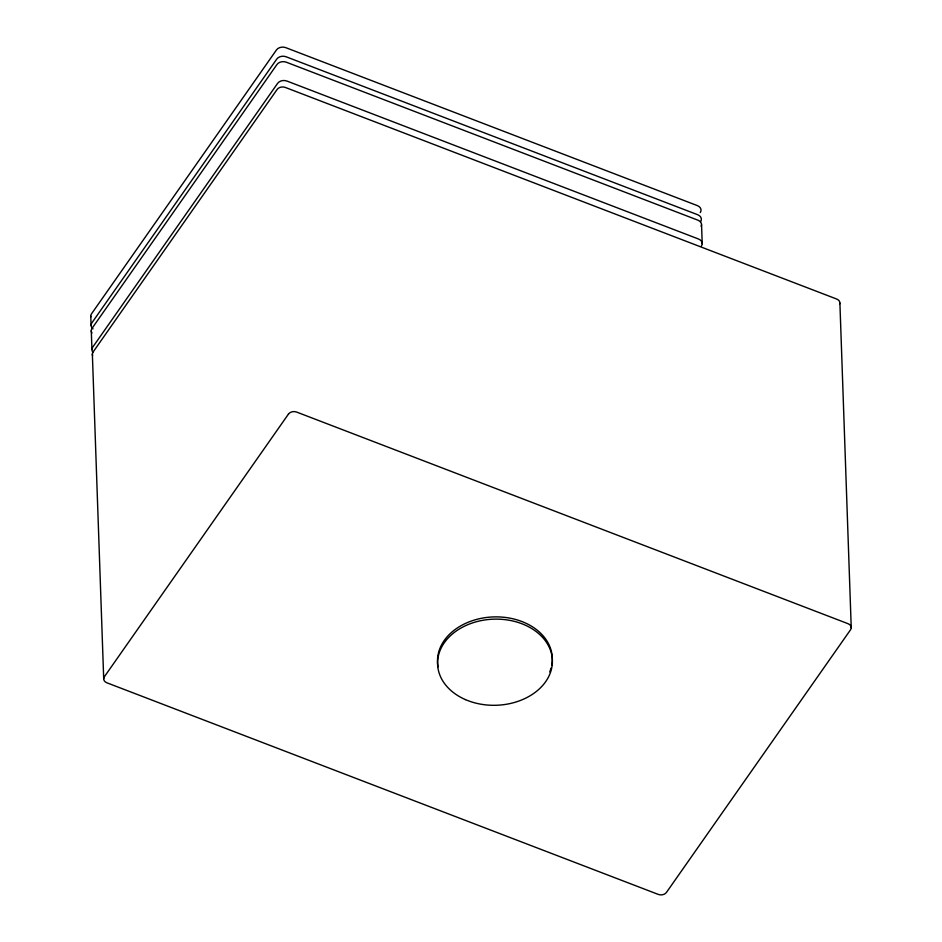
<?xml version="1.0" encoding="UTF-8"?>
<svg xmlns="http://www.w3.org/2000/svg" width="942" height="942" viewBox="0 0 942 942"><rect width="100%" height="100%" fill="white"/><g stroke="black" fill="none" stroke-linecap="round" stroke-linejoin="round"><path stroke-width="1.41" d="M839.899 303.088L851.238 627.725M701.554 224.773L702.214 243.625M92.363 354.121L103.702 678.758M90.762 316.088L91.08 325.202M91.28 330.642L91.939 349.494M93.022 328.852A6.888 5.169 -2 0 1 91.892 322.847L276.783 59.052A6.888 5.169 -2 0 1 286.097 56.767L697.716 214.741A6.888 5.169 -2 0 1 700.565 221.688M90.832 316.901A6.888 5.169 -2 0 1 91.574 313.745L276.465 49.938A6.888 5.169 -2 0 1 285.779 47.653L697.398 205.627A6.888 5.169 -2 0 1 700.247 212.574M91.975 332.985A6.888 5.169 -2 0 1 92.081 328.287L276.972 64.48A6.888 5.169 -2 0 1 286.297 62.196L697.904 220.169A6.888 5.169 -2 0 1 701.189 226.374M93.176 352.532A6.888 5.169 -2 0 1 92.74 347.139L277.631 83.332A6.888 5.169 -2 0 1 286.945 81.059L698.564 239.032A6.888 5.169 -2 0 1 701.413 245.98M92.622 355.523A6.064 4.545 -2 0 1 93.07 352.049L277.125 89.443A6.064 4.545 -2 0 1 285.32 87.441L836.684 299.038A6.064 4.545 -2 0 1 839.805 303.795M438.054 666.842A57.427 43.073 -2 0 1 495.009 616.88A57.427 43.073 -2 0 1 551.729 665.252M551.105 667.925A57.427 43.073 -2 0 1 549.751 671.882M288.464 414.08L104.409 676.697A6.064 4.545 -2 0 0 106.917 682.809L658.27 894.405A6.064 4.545 -2 0 0 666.465 892.404L850.52 629.798A6.064 4.545 -2 0 0 848.012 623.686L296.659 412.078A6.064 4.545 -2 0 0 288.464 414.08M465.419 699.6A57.427 43.073 -2 0 0 552.389 662.085A57.427 43.073 -2 0 0 467.15 624.958A57.427 43.073 -2 0 0 465.419 699.6"/></g></svg>
